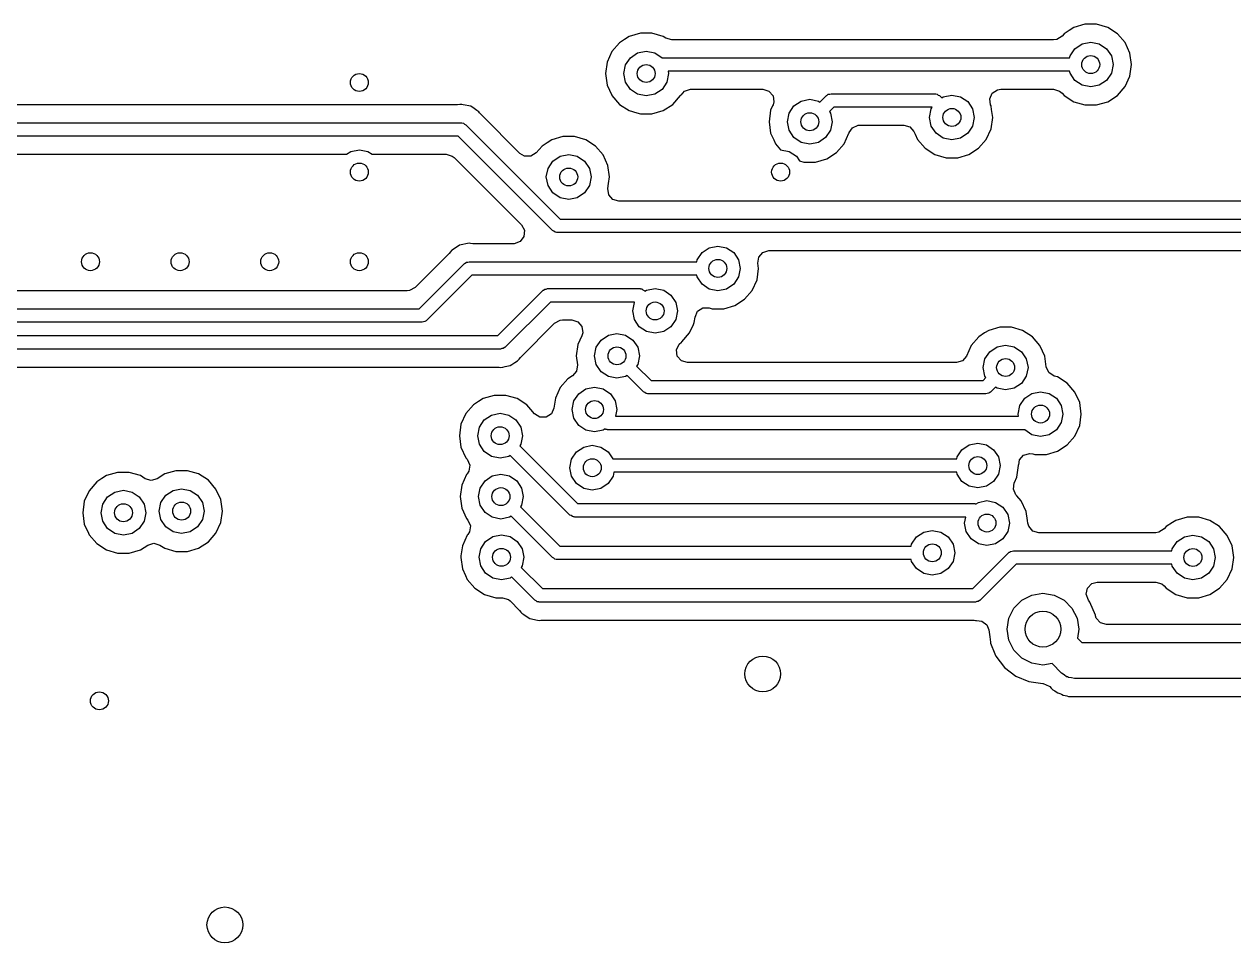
# Model space of a CAD drawing. Extents: x 0.4 to 10.6, y -8.1 to -0.4.
# Drawn here: x 6.349 to 6.88, y -2.583 to -2.179 of the extents above; entities that cross this region are included whole.
import ezdxf

# ---------------------------------------------------------------- set-up
doc = ezdxf.new("R2010")
doc.units = 0
doc.header["$MEASUREMENT"] = 0
doc.layers.add('BLACK', color=7, linetype='CONTINUOUS')

msp = doc.modelspace()

# ---------------------------------------------------------------- linework, layer by layer
at = {"layer": 'BLACK', "linetype": 'CONTINUOUS'}
for p, q in [((6.6195, -2.18305), (6.6146, -2.18449)), ((6.6246, -2.18305), (6.6195, -2.18305)), ((6.6195, -2.18305), (6.6195, -2.18305)), ((6.62949, -2.18449), (6.6246, -2.18305)), ((6.6246, -2.18305), (6.6246, -2.18305)), ((6.80558, -2.18331), (6.80471, -2.18432)), ((6.80785, -2.18185), (6.80558, -2.18331)), ((6.80987, -2.18055), (6.80785, -2.18185)), ((6.81476, -2.17911), (6.80987, -2.18055)), ((6.80987, -2.18055), (6.80987, -2.18055)), ((6.80987, -2.18055), (6.80987, -2.18055)), ((6.81986, -2.17911), (6.81476, -2.17911)), ((6.81476, -2.17911), (6.81476, -2.17911)), ((6.81987, -2.17911), (6.81986, -2.17911)), ((6.82476, -2.18055), (6.81987, -2.17911)), ((6.82905, -2.18331), (6.82476, -2.18055)), ((6.82476, -2.18055), (6.82476, -2.18055)), ((6.82476, -2.18055), (6.82476, -2.18055)), ((6.83239, -2.18716), (6.82905, -2.18331)), ((6.61031, -2.18725), (6.60697, -2.1911)), ((6.61259, -2.18578), (6.61031, -2.18725)), ((6.6146, -2.18449), (6.61259, -2.18578)), ((6.6146, -2.18449), (6.6146, -2.18449)), ((6.6146, -2.18449), (6.6146, -2.18449)), ((6.63064, -2.18523), (6.62949, -2.18449)), ((6.62949, -2.18449), (6.62949, -2.18449)), ((6.63328, -2.186), (6.63064, -2.18523)), ((6.80102, -2.186), (6.63328, -2.186)), ((6.80239, -2.18581), (6.80102, -2.186)), ((6.80471, -2.18432), (6.80239, -2.18581)), ((6.81036, -2.18989), (6.81355, -2.18776)), ((6.81355, -2.18776), (6.81731, -2.18701)), ((6.81731, -2.18701), (6.82108, -2.18776)), ((6.82108, -2.18776), (6.82427, -2.18989)), ((6.83451, -2.1918), (6.83239, -2.18716)), ((6.60697, -2.1911), (6.60485, -2.19574)), ((6.60697, -2.1911), (6.60697, -2.1911)), ((6.61295, -2.19702), (6.61509, -2.19383)), ((6.61509, -2.19383), (6.61828, -2.19169)), ((6.61828, -2.19169), (6.62205, -2.19094)), ((6.62205, -2.19094), (6.62581, -2.19169)), ((6.62581, -2.19169), (6.62901, -2.19383)), ((6.62901, -2.19383), (6.62905, -2.1939)), ((6.62905, -2.1939), (6.80806, -2.1939)), ((6.80806, -2.1939), (6.80822, -2.19308)), ((6.80822, -2.19308), (6.81036, -2.18989)), ((6.82427, -2.18989), (6.82641, -2.19308)), ((6.82641, -2.19308), (6.82716, -2.19685)), ((6.83523, -2.19685), (6.83451, -2.1918)), ((6.60485, -2.19574), (6.60413, -2.20079)), ((6.6122, -2.20079), (6.61295, -2.19702)), ((6.82716, -2.19685), (6.82641, -2.20062)), ((6.83451, -2.2019), (6.83523, -2.19685)), ((6.60413, -2.20079), (6.60485, -2.20584)), ((6.61295, -2.20455), (6.6122, -2.20079)), ((6.61509, -2.20775), (6.61295, -2.20455)), ((6.63114, -2.20455), (6.62901, -2.20775)), ((6.63189, -2.20079), (6.63114, -2.20455)), ((6.80806, -2.1998), (6.63169, -2.1998)), ((6.63169, -2.1998), (6.63189, -2.20079)), ((6.80822, -2.20062), (6.80806, -2.1998)), ((6.81036, -2.20381), (6.80822, -2.20062)), ((6.81355, -2.20594), (6.81036, -2.20381)), ((6.82427, -2.20381), (6.82108, -2.20594)), ((6.82641, -2.20062), (6.82427, -2.20381)), ((6.83239, -2.20654), (6.83451, -2.2019)), ((6.60485, -2.20584), (6.60692, -2.21036)), ((6.61828, -2.20988), (6.61509, -2.20775)), ((6.62205, -2.21063), (6.61828, -2.20988)), ((6.62581, -2.20988), (6.62205, -2.21063)), ((6.62901, -2.20775), (6.62581, -2.20988)), ((6.63712, -2.21047), (6.63731, -2.21018)), ((6.63731, -2.21018), (6.63737, -2.21022)), ((6.63737, -2.21022), (6.63889, -2.20847)), ((6.63889, -2.20847), (6.64153, -2.2077)), ((6.64153, -2.2077), (6.67334, -2.2077)), ((6.67334, -2.2077), (6.67598, -2.20847)), ((6.67598, -2.20847), (6.67778, -2.21055)), ((6.70139, -2.21034), (6.70151, -2.21029)), ((6.70151, -2.21029), (6.70204, -2.20992)), ((6.70204, -2.20992), (6.70268, -2.20987)), ((6.70268, -2.20987), (6.70329, -2.20965)), ((6.70329, -2.20965), (6.74885, -2.20965)), ((6.74885, -2.20965), (6.74903, -2.20968)), ((6.74903, -2.20968), (6.7491, -2.20966)), ((6.7491, -2.20966), (6.74922, -2.20971)), ((6.74922, -2.20971), (6.74986, -2.20982)), ((6.74986, -2.20982), (6.75035, -2.21024)), ((6.75035, -2.21024), (6.75093, -2.21051)), ((6.75256, -2.21099), (6.75633, -2.21024)), ((6.75633, -2.21024), (6.7601, -2.21099)), ((6.77294, -2.21188), (6.77408, -2.20938)), ((6.77408, -2.20938), (6.77639, -2.20789)), ((6.77639, -2.20789), (6.77777, -2.2077)), ((6.77777, -2.2077), (6.80102, -2.2077)), ((6.80102, -2.2077), (6.80365, -2.20847)), ((6.80365, -2.20847), (6.80471, -2.20938)), ((6.80471, -2.20938), (6.80558, -2.21039)), ((6.81731, -2.20669), (6.81355, -2.20594)), ((6.82108, -2.20594), (6.81731, -2.20669)), ((6.82905, -2.21039), (6.83239, -2.20654)), ((6.49596, -2.21455), (6.33868, -2.21455)), ((6.49606, -2.21457), (6.49596, -2.21455)), ((6.49616, -2.21455), (6.49606, -2.21457)), ((6.53919, -2.21455), (6.49616, -2.21455)), ((6.54014, -2.21445), (6.53919, -2.21455)), ((6.54074, -2.21433), (6.54014, -2.21445)), ((6.54108, -2.2144), (6.54074, -2.21433)), ((6.54074, -2.21433), (6.54074, -2.21433)), ((6.54163, -2.21451), (6.54108, -2.2144)), ((6.54164, -2.21451), (6.54163, -2.21451)), ((6.54497, -2.21518), (6.54164, -2.21451)), ((6.54643, -2.21616), (6.54497, -2.21518)), ((6.54497, -2.21518), (6.54497, -2.21518)), ((6.60692, -2.21036), (6.60697, -2.21047)), ((6.60697, -2.21047), (6.61031, -2.21433)), ((6.61031, -2.21433), (6.6146, -2.21709)), ((6.62949, -2.21709), (6.63378, -2.21433)), ((6.63378, -2.21433), (6.63712, -2.21047)), ((6.63712, -2.21047), (6.63712, -2.21047)), ((6.67758, -2.21503), (6.67672, -2.21692)), ((6.67778, -2.21461), (6.67758, -2.21503)), ((6.67778, -2.21055), (6.67817, -2.21327)), ((6.67817, -2.21327), (6.67778, -2.21461)), ((6.68482, -2.2182), (6.68696, -2.21501)), ((6.68696, -2.21501), (6.69015, -2.21287)), ((6.69015, -2.21287), (6.69392, -2.21212)), ((6.69392, -2.21212), (6.69768, -2.21287)), ((6.69768, -2.21287), (6.69837, -2.21333)), ((6.69837, -2.21333), (6.7012, -2.21051)), ((6.7012, -2.21051), (6.70135, -2.21041)), ((6.70135, -2.21041), (6.70139, -2.21034)), ((6.70451, -2.21555), (6.70255, -2.21751)), ((6.74762, -2.21555), (6.70451, -2.21555)), ((6.7477, -2.21563), (6.74762, -2.21555)), ((6.75093, -2.21051), (6.75187, -2.21145)), ((6.75187, -2.21145), (6.75256, -2.21099)), ((6.7601, -2.21099), (6.76329, -2.21312)), ((6.76329, -2.21312), (6.76542, -2.21632)), ((6.77333, -2.21461), (6.77294, -2.21188)), ((6.77352, -2.21503), (6.77333, -2.21461)), ((6.77354, -2.21518), (6.77352, -2.21503)), ((6.77352, -2.21503), (6.77352, -2.21503)), ((6.77374, -2.21654), (6.77354, -2.21518)), ((6.80558, -2.21039), (6.80987, -2.21315)), ((6.80987, -2.21315), (6.81476, -2.21459)), ((6.81476, -2.21459), (6.81476, -2.21459)), ((6.81476, -2.21459), (6.81476, -2.21459)), ((6.81476, -2.21459), (6.81987, -2.21459)), ((6.81987, -2.21459), (6.82476, -2.21315)), ((6.81987, -2.21459), (6.81987, -2.21459)), ((6.82476, -2.21315), (6.82905, -2.21039)), ((6.54765, -2.21697), (6.54643, -2.21616)), ((6.54856, -2.21757), (6.54765, -2.21697)), ((6.54889, -2.21808), (6.54856, -2.21757)), ((6.54856, -2.21757), (6.54856, -2.21757)), ((6.5495, -2.21882), (6.54889, -2.21808)), ((6.56659, -2.23591), (6.5495, -2.21882)), ((6.6146, -2.21709), (6.61798, -2.21808)), ((6.61798, -2.21808), (6.6195, -2.21852)), ((6.6195, -2.21852), (6.6195, -2.21852)), ((6.6195, -2.21852), (6.6195, -2.21852)), ((6.6195, -2.21852), (6.6246, -2.21852)), ((6.6246, -2.21852), (6.62949, -2.21709)), ((6.6246, -2.21852), (6.6246, -2.21852)), ((6.67672, -2.21692), (6.676, -2.22197)), ((6.68407, -2.22197), (6.68482, -2.2182)), ((6.70255, -2.21751), (6.70301, -2.2182)), ((6.70301, -2.2182), (6.70376, -2.22197)), ((6.74649, -2.22008), (6.74724, -2.21632)), ((6.74724, -2.22385), (6.74649, -2.22008)), ((6.74724, -2.21632), (6.7477, -2.21563)), ((6.76542, -2.21632), (6.76617, -2.22008)), ((6.76617, -2.22008), (6.76542, -2.22385)), ((6.77352, -2.22513), (6.77425, -2.22008)), ((6.77425, -2.22008), (6.77374, -2.21654)), ((6.22662, -2.22244), (6.54074, -2.22244)), ((6.54074, -2.22244), (6.54092, -2.22247)), ((6.54092, -2.22247), (6.54099, -2.22245)), ((6.54099, -2.22245), (6.54111, -2.22251)), ((6.54111, -2.22251), (6.54175, -2.22262)), ((6.54175, -2.22262), (6.54224, -2.22303)), ((6.54224, -2.22303), (6.54282, -2.22331)), ((6.54282, -2.22331), (6.58428, -2.26476)), ((6.676, -2.22197), (6.67672, -2.22701)), ((6.68482, -2.22573), (6.68407, -2.22197)), ((6.68696, -2.22893), (6.68482, -2.22573)), ((6.70301, -2.22573), (6.70088, -2.22893)), ((6.70376, -2.22197), (6.70301, -2.22573)), ((6.71128, -2.22671), (6.71262, -2.22464)), ((6.71262, -2.22464), (6.71512, -2.22349)), ((6.71512, -2.22349), (6.71581, -2.22344)), ((6.71581, -2.22344), (6.73523, -2.22344)), ((6.73523, -2.22344), (6.73787, -2.22422)), ((6.73787, -2.22422), (6.73967, -2.2263)), ((6.74937, -2.22704), (6.74724, -2.22385)), ((6.76542, -2.22385), (6.76329, -2.22704)), ((6.7714, -2.22977), (6.77352, -2.22513)), ((6.53951, -2.22835), (6.22539, -2.22835)), ((6.58097, -2.2698), (6.53951, -2.22835)), ((6.57857, -2.23124), (6.5763, -2.2327)), ((6.58059, -2.22994), (6.57857, -2.23124)), ((6.58548, -2.22851), (6.58059, -2.22994)), ((6.58059, -2.22994), (6.58059, -2.22994)), ((6.58059, -2.22994), (6.58059, -2.22994)), ((6.59058, -2.22851), (6.58548, -2.22851)), ((6.58548, -2.22851), (6.58548, -2.22851)), ((6.59548, -2.22994), (6.59058, -2.22851)), ((6.59058, -2.22851), (6.59058, -2.22851)), ((6.59977, -2.2327), (6.59548, -2.22994)), ((6.59548, -2.22994), (6.59548, -2.22994)), ((6.59548, -2.22994), (6.59548, -2.22994)), ((6.67672, -2.22701), (6.67806, -2.22994)), ((6.67806, -2.22994), (6.67884, -2.23165)), ((6.69015, -2.23106), (6.68696, -2.22893)), ((6.69392, -2.23181), (6.69015, -2.23106)), ((6.69768, -2.23106), (6.69392, -2.23181)), ((6.70088, -2.22893), (6.69768, -2.23106)), ((6.70899, -2.23165), (6.71111, -2.22701)), ((6.71111, -2.22701), (6.71113, -2.22695)), ((6.71111, -2.22701), (6.71111, -2.22701)), ((6.71113, -2.22695), (6.71116, -2.2269)), ((6.71116, -2.2269), (6.71126, -2.2267)), ((6.71126, -2.2267), (6.71128, -2.22671)), ((6.73967, -2.2263), (6.74017, -2.22738)), ((6.74017, -2.22738), (6.74126, -2.22977)), ((6.74126, -2.22977), (6.7446, -2.23363)), ((6.75256, -2.22918), (6.74937, -2.22704)), ((6.75633, -2.22993), (6.75256, -2.22918)), ((6.7601, -2.22918), (6.75633, -2.22993)), ((6.76329, -2.22704), (6.7601, -2.22918)), ((6.76806, -2.23363), (6.7714, -2.22977)), ((6.3442, -2.23624), (6.49044, -2.23624)), ((6.49044, -2.23624), (6.4923, -2.235)), ((6.4923, -2.235), (6.49606, -2.23425)), ((6.49606, -2.23425), (6.49983, -2.235)), ((6.49983, -2.235), (6.50168, -2.23624)), ((6.50168, -2.23624), (6.53422, -2.23624)), ((6.53422, -2.23624), (6.53686, -2.23702)), ((6.56867, -2.23715), (6.56659, -2.23591)), ((6.57374, -2.23566), (6.57142, -2.23715)), ((6.5763, -2.2327), (6.57374, -2.23566)), ((6.58427, -2.23715), (6.58803, -2.2364)), ((6.58803, -2.2364), (6.5918, -2.23715)), ((6.60311, -2.23656), (6.59977, -2.2327)), ((6.60523, -2.2412), (6.60311, -2.23656)), ((6.67884, -2.23165), (6.6811, -2.23425)), ((6.6811, -2.23425), (6.6811, -2.23425)), ((6.6811, -2.23425), (6.68487, -2.235)), ((6.68487, -2.235), (6.68806, -2.23713)), ((6.70136, -2.23827), (6.70565, -2.23551)), ((6.70565, -2.23551), (6.70899, -2.23165)), ((6.7446, -2.23363), (6.74889, -2.23638)), ((6.74889, -2.23638), (6.75378, -2.23782)), ((6.75888, -2.23782), (6.76377, -2.23638)), ((6.76377, -2.23638), (6.76806, -2.23363)), ((6.53686, -2.23702), (6.53767, -2.23767)), ((6.53767, -2.23767), (6.56722, -2.26722)), ((6.57142, -2.23715), (6.56867, -2.23715)), ((6.57894, -2.24248), (6.58107, -2.23928)), ((6.58107, -2.23928), (6.58427, -2.23715)), ((6.5918, -2.23715), (6.59499, -2.23928)), ((6.59499, -2.23928), (6.59713, -2.24248)), ((6.60595, -2.24624), (6.60523, -2.2412)), ((6.68806, -2.23713), (6.68939, -2.23912)), ((6.68939, -2.23912), (6.69137, -2.2397)), ((6.69137, -2.2397), (6.69137, -2.2397)), ((6.69137, -2.2397), (6.69137, -2.2397)), ((6.69137, -2.2397), (6.69647, -2.2397)), ((6.69647, -2.2397), (6.70136, -2.23827)), ((6.69647, -2.2397), (6.69647, -2.2397)), ((6.75378, -2.23782), (6.75378, -2.23782)), ((6.75378, -2.23782), (6.75378, -2.23782)), ((6.75378, -2.23782), (6.75888, -2.23782)), ((6.75888, -2.23782), (6.75888, -2.23782)), ((6.57819, -2.24624), (6.57894, -2.24248)), ((6.57894, -2.25001), (6.57819, -2.24624)), ((6.59713, -2.24248), (6.59788, -2.24624)), ((6.59788, -2.24624), (6.59713, -2.25001)), ((6.60553, -2.24914), (6.60595, -2.24624)), ((6.58107, -2.2532), (6.57894, -2.25001)), ((6.59713, -2.25001), (6.59499, -2.2532)), ((6.60523, -2.25129), (6.60553, -2.24914)), ((6.60562, -2.25402), (6.60523, -2.25129)), ((6.58427, -2.25534), (6.58107, -2.2532)), ((6.58803, -2.25609), (6.58427, -2.25534)), ((6.5918, -2.25534), (6.58803, -2.25609)), ((6.59499, -2.2532), (6.5918, -2.25534)), ((6.60742, -2.2561), (6.60562, -2.25402)), ((6.61006, -2.25687), (6.60742, -2.2561)), ((6.96795, -2.25687), (6.61006, -2.25687)), ((6.56722, -2.26722), (6.56854, -2.26963)), ((6.58428, -2.26476), (6.975, -2.26476)), ((6.56834, -2.27238), (6.56669, -2.27458)), ((6.56854, -2.26963), (6.56834, -2.27238)), ((6.58155, -2.27008), (6.58097, -2.2698)), ((6.58205, -2.27049), (6.58155, -2.27008)), ((6.58268, -2.2706), (6.58205, -2.27049)), ((6.5828, -2.27066), (6.58268, -2.2706)), ((6.58288, -2.27064), (6.5828, -2.27066)), ((6.58306, -2.27067), (6.58288, -2.27064)), ((6.975, -2.27067), (6.58306, -2.27067)), ((6.53615, -2.27908), (6.53555, -2.27982)), ((6.53649, -2.27858), (6.53615, -2.27908)), ((6.53683, -2.27835), (6.53649, -2.27858)), ((6.5374, -2.27797), (6.53683, -2.27835)), ((6.53853, -2.27721), (6.5374, -2.27797)), ((6.5374, -2.27797), (6.5374, -2.27797)), ((6.54008, -2.27618), (6.53853, -2.27721)), ((6.54431, -2.27534), (6.54008, -2.27618)), ((6.54008, -2.27618), (6.54008, -2.27618)), ((6.54491, -2.27546), (6.54431, -2.27534)), ((6.54431, -2.27534), (6.54431, -2.27534)), ((6.54431, -2.27534), (6.54431, -2.27534)), ((6.54586, -2.27555), (6.54491, -2.27546)), ((6.56377, -2.27555), (6.54586, -2.27555)), ((6.56412, -2.27554), (6.56377, -2.27555)), ((6.56669, -2.27458), (6.56412, -2.27554)), ((6.64658, -2.27944), (6.64978, -2.2773)), ((6.64978, -2.2773), (6.65354, -2.27656)), ((6.65354, -2.27656), (6.65731, -2.2773)), ((6.65731, -2.2773), (6.6605, -2.27944)), ((6.67153, -2.28142), (6.67333, -2.27934)), ((6.67333, -2.27934), (6.67597, -2.27856)), ((6.67597, -2.27856), (6.96795, -2.27856)), ((6.53555, -2.27982), (6.52056, -2.29481)), ((6.5224, -2.30413), (6.54222, -2.28431)), ((6.54222, -2.28431), (6.54237, -2.2842)), ((6.54237, -2.2842), (6.54241, -2.28414)), ((6.54241, -2.28414), (6.54254, -2.28409)), ((6.54254, -2.28409), (6.54306, -2.28372)), ((6.54306, -2.28372), (6.54371, -2.28367)), ((6.54371, -2.28367), (6.54431, -2.28344)), ((6.54431, -2.28344), (6.64429, -2.28344)), ((6.64429, -2.28344), (6.64445, -2.28263)), ((6.64445, -2.28263), (6.64658, -2.27944)), ((6.6605, -2.27944), (6.66264, -2.28263)), ((6.66264, -2.28263), (6.66339, -2.2864)), ((6.67114, -2.28414), (6.67153, -2.28142)), ((6.67146, -2.2864), (6.67114, -2.28414)), ((6.54553, -2.28935), (6.52571, -2.30917)), ((6.64429, -2.28935), (6.54553, -2.28935)), ((6.64445, -2.29016), (6.64429, -2.28935)), ((6.66339, -2.2864), (6.66264, -2.29016)), ((6.67074, -2.29145), (6.67146, -2.2864)), ((6.52056, -2.29481), (6.51814, -2.29613)), ((6.57813, -2.29548), (6.57874, -2.29526)), ((6.57874, -2.29526), (6.61911, -2.29526)), ((6.61911, -2.29526), (6.61929, -2.29529)), ((6.61929, -2.29529), (6.61937, -2.29527)), ((6.61937, -2.29527), (6.61949, -2.29532)), ((6.62222, -2.29599), (6.62598, -2.29524)), ((6.62598, -2.29524), (6.62975, -2.29599)), ((6.64658, -2.29336), (6.64445, -2.29016)), ((6.64978, -2.29549), (6.64658, -2.29336)), ((6.6605, -2.29336), (6.65731, -2.29549)), ((6.66264, -2.29016), (6.6605, -2.29336)), ((6.66862, -2.29609), (6.67074, -2.29145)), ((6.51711, -2.29624), (6.28715, -2.29624)), ((6.51814, -2.29613), (6.51711, -2.29624)), ((6.55683, -2.31594), (6.57665, -2.29612)), ((6.57665, -2.29612), (6.5768, -2.29602)), ((6.5768, -2.29602), (6.57684, -2.29595)), ((6.57684, -2.29595), (6.57696, -2.2959)), ((6.57696, -2.2959), (6.57749, -2.29553)), ((6.57749, -2.29553), (6.57813, -2.29548)), ((6.61949, -2.29532), (6.62012, -2.29543)), ((6.62012, -2.29543), (6.62062, -2.29585)), ((6.62062, -2.29585), (6.6212, -2.29612)), ((6.6212, -2.29612), (6.62153, -2.29645)), ((6.62153, -2.29645), (6.62222, -2.29599)), ((6.62975, -2.29599), (6.63294, -2.29812)), ((6.63294, -2.29812), (6.63508, -2.30131)), ((6.65354, -2.29624), (6.64978, -2.29549)), ((6.65731, -2.29549), (6.65354, -2.29624)), ((6.66099, -2.3027), (6.66528, -2.29994)), ((6.66528, -2.29994), (6.66862, -2.29609)), ((6.28186, -2.30413), (6.5224, -2.30413)), ((6.57996, -2.30116), (6.56014, -2.32099)), ((6.61699, -2.30116), (6.57996, -2.30116)), ((6.61614, -2.30508), (6.61689, -2.30131)), ((6.61689, -2.30885), (6.61614, -2.30508)), ((6.61689, -2.30131), (6.61699, -2.30116)), ((6.63508, -2.30131), (6.63583, -2.30508)), ((6.63583, -2.30508), (6.63508, -2.30885)), ((6.64352, -2.30775), (6.64466, -2.30525)), ((6.64466, -2.30525), (6.64698, -2.30376)), ((6.64698, -2.30376), (6.64973, -2.30376)), ((6.64973, -2.30376), (6.65099, -2.30413)), ((6.65099, -2.30413), (6.65099, -2.30413)), ((6.65099, -2.30413), (6.65099, -2.30413)), ((6.65099, -2.30413), (6.65609, -2.30413)), ((6.65609, -2.30413), (6.66099, -2.3027)), ((6.65609, -2.30413), (6.65609, -2.30413)), ((6.52362, -2.31004), (6.28064, -2.31004)), ((6.52423, -2.30982), (6.52362, -2.31004)), ((6.52487, -2.30976), (6.52423, -2.30982)), ((6.5254, -2.30939), (6.52487, -2.30976)), ((6.52552, -2.30935), (6.5254, -2.30939)), ((6.52556, -2.30928), (6.52552, -2.30935)), ((6.52571, -2.30917), (6.52556, -2.30928)), ((6.56682, -2.32547), (6.5818, -2.31048)), ((6.5818, -2.31048), (6.58422, -2.30917)), ((6.58422, -2.30917), (6.58526, -2.30906)), ((6.58526, -2.30906), (6.58934, -2.30906)), ((6.58934, -2.30906), (6.59198, -2.30983)), ((6.59198, -2.30983), (6.59378, -2.31191)), ((6.61902, -2.31204), (6.61689, -2.30885)), ((6.63508, -2.30885), (6.63294, -2.31204)), ((6.64106, -2.31477), (6.64277, -2.31102)), ((6.64277, -2.31102), (6.64318, -2.31013)), ((6.64318, -2.31013), (6.64352, -2.30775)), ((6.30709, -2.31594), (6.55683, -2.31594)), ((6.59373, -2.31607), (6.59204, -2.31977)), ((6.59378, -2.31596), (6.59373, -2.31607)), ((6.59378, -2.31191), (6.59417, -2.31463)), ((6.59417, -2.31463), (6.59378, -2.31596)), ((6.60227, -2.31786), (6.60547, -2.31573)), ((6.60547, -2.31573), (6.60923, -2.31498)), ((6.60923, -2.31498), (6.613, -2.31573)), ((6.613, -2.31573), (6.61619, -2.31786)), ((6.62222, -2.31417), (6.61902, -2.31204)), ((6.62598, -2.31492), (6.62222, -2.31417)), ((6.62975, -2.31417), (6.62598, -2.31492)), ((6.63294, -2.31204), (6.62975, -2.31417)), ((6.63772, -2.31862), (6.64106, -2.31477)), ((6.7682, -2.31639), (6.76486, -2.32025)), ((6.77073, -2.31477), (6.7682, -2.31639)), ((6.77249, -2.31364), (6.77073, -2.31477)), ((6.77738, -2.3122), (6.77249, -2.31364)), ((6.77249, -2.31364), (6.77249, -2.31364)), ((6.77249, -2.31364), (6.77249, -2.31364)), ((6.78248, -2.3122), (6.77738, -2.3122)), ((6.77738, -2.3122), (6.77738, -2.3122)), ((6.78738, -2.31364), (6.78248, -2.3122)), ((6.78248, -2.3122), (6.78248, -2.3122)), ((6.79167, -2.31639), (6.78738, -2.31364)), ((6.78738, -2.31364), (6.78738, -2.31364)), ((6.78738, -2.31364), (6.78738, -2.31364)), ((6.79501, -2.32025), (6.79167, -2.31639)), ((6.55805, -2.32185), (6.30709, -2.32185)), ((6.55866, -2.32163), (6.55805, -2.32185)), ((6.5593, -2.32157), (6.55866, -2.32163)), ((6.55983, -2.3212), (6.5593, -2.32157)), ((6.55995, -2.32116), (6.55983, -2.3212)), ((6.55999, -2.32109), (6.55995, -2.32116)), ((6.56014, -2.32099), (6.55999, -2.32109)), ((6.59204, -2.31977), (6.59131, -2.32482)), ((6.59939, -2.32482), (6.60014, -2.32106)), ((6.60014, -2.32106), (6.60227, -2.31786)), ((6.61619, -2.31786), (6.61833, -2.32106)), ((6.61833, -2.32106), (6.61907, -2.32482)), ((6.63533, -2.32216), (6.63647, -2.31966)), ((6.63647, -2.31966), (6.63752, -2.31875)), ((6.63752, -2.31875), (6.63772, -2.31862)), ((6.76486, -2.32025), (6.76274, -2.32488)), ((6.76486, -2.32025), (6.76486, -2.32025)), ((6.77297, -2.32298), (6.77617, -2.32084)), ((6.77617, -2.32084), (6.77993, -2.32009)), ((6.77993, -2.32009), (6.7837, -2.32084)), ((6.7837, -2.32084), (6.78689, -2.32298)), ((6.79618, -2.32281), (6.79501, -2.32025)), ((6.56435, -2.32774), (6.56549, -2.32697)), ((6.56549, -2.32697), (6.56587, -2.32672)), ((6.56549, -2.32697), (6.56549, -2.32697)), ((6.56587, -2.32672), (6.56621, -2.32621)), ((6.56621, -2.32621), (6.56682, -2.32547)), ((6.59131, -2.32482), (6.59188, -2.32874)), ((6.60014, -2.32859), (6.59939, -2.32482)), ((6.61907, -2.32482), (6.61833, -2.32859)), ((6.63572, -2.32488), (6.63533, -2.32216)), ((6.63752, -2.32696), (6.63572, -2.32488)), ((6.64016, -2.32774), (6.63752, -2.32696)), ((6.76094, -2.32696), (6.7583, -2.32774)), ((6.76274, -2.32488), (6.76094, -2.32696)), ((6.77009, -2.32994), (6.77084, -2.32617)), ((6.77084, -2.32617), (6.77297, -2.32298)), ((6.78689, -2.32298), (6.78903, -2.32617)), ((6.78903, -2.32617), (6.78978, -2.32994)), ((6.79713, -2.32489), (6.79618, -2.32281)), ((6.79781, -2.32968), (6.79713, -2.32489)), ((6.30602, -2.32974), (6.5565, -2.32974)), ((6.5565, -2.32974), (6.55745, -2.32984)), ((6.55745, -2.32984), (6.55805, -2.32996)), ((6.55805, -2.32996), (6.55912, -2.32974)), ((6.55912, -2.32974), (6.56005, -2.32956)), ((6.55912, -2.32974), (6.55912, -2.32974)), ((6.56005, -2.32956), (6.56228, -2.32911)), ((6.56228, -2.32911), (6.56311, -2.32856)), ((6.56228, -2.32911), (6.56228, -2.32911)), ((6.56228, -2.32911), (6.56228, -2.32911)), ((6.56311, -2.32856), (6.56435, -2.32774)), ((6.59149, -2.33147), (6.58968, -2.33354)), ((6.59188, -2.32874), (6.59149, -2.33147)), ((6.60227, -2.33178), (6.60014, -2.32859)), ((6.60547, -2.33392), (6.60227, -2.33178)), ((6.61833, -2.32859), (6.61786, -2.32928)), ((6.61786, -2.32928), (6.62422, -2.33563)), ((6.7583, -2.32774), (6.64016, -2.32774)), ((6.77084, -2.3337), (6.77009, -2.32994)), ((6.78978, -2.32994), (6.78903, -2.3337)), ((6.79896, -2.33218), (6.79781, -2.32968)), ((6.79781, -2.32968), (6.79781, -2.32968)), ((6.80127, -2.33367), (6.79896, -2.33218)), ((6.58762, -2.33487), (6.58428, -2.33872)), ((6.58968, -2.33354), (6.58762, -2.33487)), ((6.60923, -2.33467), (6.60547, -2.33392)), ((6.613, -2.33392), (6.60923, -2.33467)), ((6.61369, -2.33345), (6.613, -2.33392)), ((6.6209, -2.34067), (6.61369, -2.33345)), ((6.62422, -2.33563), (6.77006, -2.33563)), ((6.77006, -2.33563), (6.7713, -2.33439)), ((6.7713, -2.33439), (6.77084, -2.3337)), ((6.78689, -2.3369), (6.7837, -2.33903)), ((6.78903, -2.3337), (6.78689, -2.3369)), ((6.80272, -2.33409), (6.80127, -2.33367)), ((6.80701, -2.33685), (6.80272, -2.33409)), ((6.80272, -2.33409), (6.80272, -2.33409)), ((6.80272, -2.33409), (6.80272, -2.33409)), ((6.81035, -2.34071), (6.80701, -2.33685)), ((6.55535, -2.34216), (6.55046, -2.34359)), ((6.56045, -2.34216), (6.55535, -2.34216)), ((6.55535, -2.34216), (6.55535, -2.34216)), ((6.56534, -2.34359), (6.56045, -2.34216)), ((6.56045, -2.34216), (6.56045, -2.34216)), ((6.58428, -2.33872), (6.58217, -2.34336)), ((6.58428, -2.33872), (6.58428, -2.33872)), ((6.59026, -2.34464), (6.5924, -2.34145)), ((6.5924, -2.34145), (6.59559, -2.33932)), ((6.59559, -2.33932), (6.59936, -2.33857)), ((6.59936, -2.33857), (6.60312, -2.33932)), ((6.60312, -2.33932), (6.60632, -2.34145)), ((6.60632, -2.34145), (6.60845, -2.34464)), ((6.62149, -2.34094), (6.6209, -2.34067)), ((6.62198, -2.34136), (6.62149, -2.34094)), ((6.62262, -2.34147), (6.62198, -2.34136)), ((6.62273, -2.34152), (6.62262, -2.34147)), ((6.62281, -2.3415), (6.62273, -2.34152)), ((6.62299, -2.34154), (6.62281, -2.3415)), ((6.77129, -2.34154), (6.62299, -2.34154)), ((6.77189, -2.34131), (6.77129, -2.34154)), ((6.77254, -2.34126), (6.77189, -2.34131)), ((6.77306, -2.34089), (6.77254, -2.34126)), ((6.77319, -2.34084), (6.77306, -2.34089)), ((6.77323, -2.34078), (6.77319, -2.34084)), ((6.77338, -2.34067), (6.77323, -2.34078)), ((6.77548, -2.33857), (6.77338, -2.34067)), ((6.77617, -2.33903), (6.77548, -2.33857)), ((6.77993, -2.33978), (6.77617, -2.33903)), ((6.7837, -2.33903), (6.77993, -2.33978)), ((6.78832, -2.34343), (6.79151, -2.3413)), ((6.79151, -2.3413), (6.79528, -2.34055)), ((6.79528, -2.34055), (6.79904, -2.3413)), ((6.79904, -2.3413), (6.80224, -2.34343)), ((6.81247, -2.34535), (6.81035, -2.34071)), ((6.54617, -2.34635), (6.54283, -2.35021)), ((6.54844, -2.34489), (6.54617, -2.34635)), ((6.55046, -2.34359), (6.54844, -2.34489)), ((6.55046, -2.34359), (6.55046, -2.34359)), ((6.55046, -2.34359), (6.55046, -2.34359)), ((6.56964, -2.34635), (6.56534, -2.34359)), ((6.56534, -2.34359), (6.56534, -2.34359)), ((6.56534, -2.34359), (6.56534, -2.34359)), ((6.57142, -2.34841), (6.56964, -2.34635)), ((6.57301, -2.35025), (6.57142, -2.34841)), ((6.58153, -2.34775), (6.58039, -2.35025)), ((6.58217, -2.34336), (6.58153, -2.34775)), ((6.58952, -2.34841), (6.59026, -2.34464)), ((6.59026, -2.35218), (6.58952, -2.34841)), ((6.60845, -2.34464), (6.6092, -2.34841)), ((6.6092, -2.34841), (6.60861, -2.35138)), ((6.78543, -2.35039), (6.78618, -2.34663)), ((6.78618, -2.34663), (6.78832, -2.34343)), ((6.80224, -2.34343), (6.80437, -2.34663)), ((6.80437, -2.34663), (6.80512, -2.35039)), ((6.81319, -2.35039), (6.81247, -2.34535)), ((6.54283, -2.35021), (6.54071, -2.35485)), ((6.54283, -2.35021), (6.54283, -2.35021)), ((6.54881, -2.35613), (6.55094, -2.35293)), ((6.55094, -2.35293), (6.55413, -2.3508)), ((6.55413, -2.3508), (6.5579, -2.35005)), ((6.5579, -2.35005), (6.56167, -2.3508)), ((6.56167, -2.3508), (6.56486, -2.35293)), ((6.56486, -2.35293), (6.56699, -2.35613)), ((6.57533, -2.35174), (6.57301, -2.35025)), ((6.57301, -2.35025), (6.57301, -2.35025)), ((6.57808, -2.35174), (6.57533, -2.35174)), ((6.58039, -2.35025), (6.57808, -2.35174)), ((6.5924, -2.35537), (6.59026, -2.35218)), ((6.60861, -2.35138), (6.78563, -2.35138)), ((6.78563, -2.35138), (6.78543, -2.35039)), ((6.80512, -2.35039), (6.80437, -2.35416)), ((6.81247, -2.35544), (6.81319, -2.35039)), ((6.54071, -2.35485), (6.53998, -2.35989)), ((6.54806, -2.35989), (6.54881, -2.35613)), ((6.56699, -2.35613), (6.56774, -2.35989)), ((6.59559, -2.3575), (6.5924, -2.35537)), ((6.59936, -2.35825), (6.59559, -2.3575)), ((6.60312, -2.3575), (6.59936, -2.35825)), ((6.60403, -2.3569), (6.60312, -2.3575)), ((6.60427, -2.35711), (6.60403, -2.3569)), ((6.6049, -2.35722), (6.60427, -2.35711)), ((6.60502, -2.35727), (6.6049, -2.35722)), ((6.6051, -2.35725), (6.60502, -2.35727)), ((6.60528, -2.35728), (6.6051, -2.35725)), ((6.78827, -2.35728), (6.60528, -2.35728)), ((6.78832, -2.35735), (6.78827, -2.35728)), ((6.79151, -2.35949), (6.78832, -2.35735)), ((6.80224, -2.35735), (6.79904, -2.35949)), ((6.80437, -2.35416), (6.80224, -2.35735)), ((6.81035, -2.36008), (6.81247, -2.35544)), ((6.53998, -2.35989), (6.54071, -2.36494)), ((6.54881, -2.36366), (6.54806, -2.35989)), ((6.55094, -2.36685), (6.54881, -2.36366)), ((6.56699, -2.36366), (6.56653, -2.36435)), ((6.56653, -2.36435), (6.59189, -2.38971)), ((6.56774, -2.35989), (6.56699, -2.36366)), ((6.59462, -2.36487), (6.59839, -2.36412)), ((6.59839, -2.36412), (6.60216, -2.36487)), ((6.76076, -2.36605), (6.76395, -2.36392)), ((6.76395, -2.36392), (6.76772, -2.36317)), ((6.76772, -2.36317), (6.77148, -2.36392)), ((6.77148, -2.36392), (6.77468, -2.36605)), ((6.79528, -2.36024), (6.79151, -2.35949)), ((6.79904, -2.35949), (6.79528, -2.36024)), ((6.80272, -2.36669), (6.80701, -2.36394)), ((6.80701, -2.36394), (6.81035, -2.36008)), ((6.54071, -2.36494), (6.54283, -2.36958)), ((6.54283, -2.36958), (6.54283, -2.36958)), ((6.54283, -2.36958), (6.54342, -2.37027)), ((6.55413, -2.36899), (6.55094, -2.36685)), ((6.5579, -2.36974), (6.55413, -2.36899)), ((6.56167, -2.36899), (6.5579, -2.36974)), ((6.56236, -2.36853), (6.56167, -2.36899)), ((6.58858, -2.39475), (6.56236, -2.36853)), ((6.5893, -2.3702), (6.59143, -2.367)), ((6.59143, -2.367), (6.59462, -2.36487)), ((6.60216, -2.36487), (6.60535, -2.367)), ((6.60535, -2.367), (6.60739, -2.37006)), ((6.75846, -2.37006), (6.75862, -2.36925)), ((6.75862, -2.36925), (6.76076, -2.36605)), ((6.77468, -2.36605), (6.77681, -2.36925)), ((6.77681, -2.36925), (6.77756, -2.37301)), ((6.78606, -2.37054), (6.78786, -2.36846)), ((6.78786, -2.36846), (6.7905, -2.36768)), ((6.7905, -2.36768), (6.79188, -2.36788)), ((6.79188, -2.36788), (6.79273, -2.36813)), ((6.79273, -2.36813), (6.79783, -2.36813)), ((6.79783, -2.36813), (6.80272, -2.36669)), ((6.79783, -2.36813), (6.79783, -2.36813)), ((6.54342, -2.37027), (6.54456, -2.37277)), ((6.54456, -2.37277), (6.54417, -2.37549)), ((6.58855, -2.37396), (6.5893, -2.3702)), ((6.5893, -2.37773), (6.58855, -2.37396)), ((6.60739, -2.37006), (6.75846, -2.37006)), ((6.77756, -2.37301), (6.77681, -2.37678)), ((6.78491, -2.37806), (6.78564, -2.37301)), ((6.78564, -2.37301), (6.78564, -2.37266)), ((6.78564, -2.37266), (6.78576, -2.37266)), ((6.78564, -2.37301), (6.78564, -2.37301)), ((6.78576, -2.37266), (6.78606, -2.37054)), ((6.38072, -2.38019), (6.37738, -2.38405)), ((6.38299, -2.37873), (6.38072, -2.38019)), ((6.38501, -2.37744), (6.38299, -2.37873)), ((6.3899, -2.376), (6.38501, -2.37744)), ((6.38501, -2.37744), (6.38501, -2.37744)), ((6.38501, -2.37744), (6.38501, -2.37744)), ((6.395, -2.376), (6.3899, -2.376)), ((6.3899, -2.376), (6.3899, -2.376)), ((6.3999, -2.37744), (6.395, -2.376)), ((6.395, -2.376), (6.395, -2.376)), ((6.40203, -2.37881), (6.3999, -2.37744)), ((6.3999, -2.37744), (6.3999, -2.37744)), ((6.3999, -2.37744), (6.3999, -2.37744)), ((6.40467, -2.37958), (6.40203, -2.37881)), ((6.40731, -2.37881), (6.40467, -2.37958)), ((6.41057, -2.37671), (6.40731, -2.37881)), ((6.41546, -2.37527), (6.41057, -2.37671)), ((6.41057, -2.37671), (6.41057, -2.37671)), ((6.42056, -2.37527), (6.41546, -2.37527)), ((6.41546, -2.37527), (6.41546, -2.37527)), ((6.42546, -2.37671), (6.42056, -2.37527)), ((6.42056, -2.37527), (6.42056, -2.37527)), ((6.42975, -2.37947), (6.42546, -2.37671)), ((6.42546, -2.37671), (6.42546, -2.37671)), ((6.42546, -2.37671), (6.42546, -2.37671)), ((6.43309, -2.38332), (6.42975, -2.37947)), ((6.54316, -2.37696), (6.54104, -2.3816)), ((6.54342, -2.37666), (6.54316, -2.37696)), ((6.54316, -2.37696), (6.54316, -2.37696)), ((6.54417, -2.37549), (6.54342, -2.37666)), ((6.54914, -2.38288), (6.55128, -2.37969)), ((6.55128, -2.37969), (6.55447, -2.37755)), ((6.55447, -2.37755), (6.55823, -2.3768)), ((6.55823, -2.3768), (6.562, -2.37755)), ((6.562, -2.37755), (6.56519, -2.37969)), ((6.56519, -2.37969), (6.56733, -2.38288)), ((6.59143, -2.38092), (6.5893, -2.37773)), ((6.60748, -2.37773), (6.60535, -2.38092)), ((6.60783, -2.37596), (6.60748, -2.37773)), ((6.75846, -2.37596), (6.60783, -2.37596)), ((6.75862, -2.37678), (6.75846, -2.37596)), ((6.76076, -2.37997), (6.75862, -2.37678)), ((6.76395, -2.38211), (6.76076, -2.37997)), ((6.77468, -2.37997), (6.77148, -2.38211)), ((6.77681, -2.37678), (6.77468, -2.37997)), ((6.78379, -2.38051), (6.78491, -2.37806)), ((6.37738, -2.38405), (6.37526, -2.38869)), ((6.37738, -2.38405), (6.37738, -2.38405)), ((6.38549, -2.38678), (6.38869, -2.38464)), ((6.38869, -2.38464), (6.39245, -2.38389)), ((6.39245, -2.38389), (6.39622, -2.38464)), ((6.39622, -2.38464), (6.39941, -2.38678)), ((6.41105, -2.38605), (6.41425, -2.38392)), ((6.41425, -2.38392), (6.41801, -2.38317)), ((6.41801, -2.38317), (6.42178, -2.38392)), ((6.42178, -2.38392), (6.42497, -2.38605)), ((6.43521, -2.38796), (6.43309, -2.38332)), ((6.54104, -2.3816), (6.54032, -2.38665)), ((6.54839, -2.38665), (6.54914, -2.38288)), ((6.56733, -2.38288), (6.56808, -2.38665)), ((6.59462, -2.38306), (6.59143, -2.38092)), ((6.59839, -2.38381), (6.59462, -2.38306)), ((6.60216, -2.38306), (6.59839, -2.38381)), ((6.60535, -2.38092), (6.60216, -2.38306)), ((6.76772, -2.38285), (6.76395, -2.38211)), ((6.77148, -2.38211), (6.76772, -2.38285)), ((6.78334, -2.38336), (6.78373, -2.38064)), ((6.78448, -2.38587), (6.78334, -2.38336)), ((6.78373, -2.38064), (6.78379, -2.38051)), ((6.37526, -2.38869), (6.37454, -2.39374)), ((6.38261, -2.39374), (6.38336, -2.38997)), ((6.38336, -2.38997), (6.38549, -2.38678)), ((6.39941, -2.38678), (6.40155, -2.38997)), ((6.40155, -2.38997), (6.4023, -2.39374)), ((6.40817, -2.39301), (6.40892, -2.38924)), ((6.40892, -2.38924), (6.41105, -2.38605)), ((6.42497, -2.38605), (6.42711, -2.38924)), ((6.42711, -2.38924), (6.42786, -2.39301)), ((6.43593, -2.39301), (6.43521, -2.38796)), ((6.54032, -2.38665), (6.54104, -2.3917)), ((6.54914, -2.39041), (6.54839, -2.38665)), ((6.55128, -2.39361), (6.54914, -2.39041)), ((6.56733, -2.39041), (6.56687, -2.3911)), ((6.56808, -2.38665), (6.56733, -2.39041)), ((6.59189, -2.38971), (6.76615, -2.38971)), ((6.76615, -2.38971), (6.76634, -2.38974)), ((6.76634, -2.38974), (6.76641, -2.38972)), ((6.76641, -2.38972), (6.76653, -2.38978)), ((6.76653, -2.38978), (6.76696, -2.38985)), ((6.76696, -2.38985), (6.76799, -2.38917)), ((6.76799, -2.38917), (6.77175, -2.38842)), ((6.77175, -2.38842), (6.77552, -2.38917)), ((6.77552, -2.38917), (6.77871, -2.3913)), ((6.78492, -2.38638), (6.78448, -2.38587)), ((6.78683, -2.38857), (6.78492, -2.38638)), ((6.78895, -2.39321), (6.78683, -2.38857)), ((6.37454, -2.39374), (6.37526, -2.39878)), ((6.38336, -2.3975), (6.38261, -2.39374)), ((6.4023, -2.39374), (6.40155, -2.3975)), ((6.40892, -2.39678), (6.40817, -2.39301)), ((6.42786, -2.39301), (6.42711, -2.39678)), ((6.43521, -2.39806), (6.43593, -2.39301)), ((6.54104, -2.3917), (6.54316, -2.39633)), ((6.55447, -2.39574), (6.55128, -2.39361)), ((6.55823, -2.39649), (6.55447, -2.39574)), ((6.562, -2.39574), (6.55823, -2.39649)), ((6.56269, -2.39528), (6.562, -2.39574)), ((6.58084, -2.41343), (6.56269, -2.39528)), ((6.56687, -2.3911), (6.58416, -2.40839)), ((6.58917, -2.39502), (6.58858, -2.39475)), ((6.58966, -2.39544), (6.58917, -2.39502)), ((6.5903, -2.39555), (6.58966, -2.39544)), ((6.59041, -2.39561), (6.5903, -2.39555)), ((6.59049, -2.39558), (6.59041, -2.39561)), ((6.59067, -2.39562), (6.59049, -2.39558)), ((6.76244, -2.39562), (6.59067, -2.39562)), ((6.76191, -2.39826), (6.76244, -2.39562)), ((6.77871, -2.3913), (6.78085, -2.3945)), ((6.78085, -2.3945), (6.7816, -2.39826)), ((6.7895, -2.39709), (6.78895, -2.39321)), ((6.85965, -2.39565), (6.85476, -2.39709)), ((6.86475, -2.39565), (6.85965, -2.39565)), ((6.85965, -2.39565), (6.85965, -2.39565)), ((6.86965, -2.39709), (6.86475, -2.39565)), ((6.86475, -2.39565), (6.86475, -2.39565)), ((6.37526, -2.39878), (6.37705, -2.4027)), ((6.38549, -2.4007), (6.38336, -2.3975)), ((6.38869, -2.40283), (6.38549, -2.4007)), ((6.39941, -2.4007), (6.39622, -2.40283)), ((6.40155, -2.3975), (6.39941, -2.4007)), ((6.41105, -2.39997), (6.40892, -2.39678)), ((6.41425, -2.4021), (6.41105, -2.39997)), ((6.42497, -2.39997), (6.42178, -2.4021)), ((6.42711, -2.39678), (6.42497, -2.39997)), ((6.43309, -2.4027), (6.43521, -2.39806)), ((6.54316, -2.39633), (6.54316, -2.39633)), ((6.54316, -2.39633), (6.54368, -2.39694)), ((6.54368, -2.39694), (6.54483, -2.39944)), ((6.54483, -2.39944), (6.54443, -2.40216)), ((6.74398, -2.40225), (6.74774, -2.4015)), ((6.74774, -2.4015), (6.75151, -2.40225)), ((6.76266, -2.40203), (6.76191, -2.39826)), ((6.7816, -2.39826), (6.78085, -2.40203)), ((6.78968, -2.39835), (6.7895, -2.39709)), ((6.79008, -2.39969), (6.78968, -2.39835)), ((6.79188, -2.40176), (6.79008, -2.39969)), ((6.84959, -2.40085), (6.84728, -2.40234)), ((6.85047, -2.39984), (6.84959, -2.40085)), ((6.85325, -2.39806), (6.85047, -2.39984)), ((6.85476, -2.39709), (6.85325, -2.39806)), ((6.85476, -2.39709), (6.85476, -2.39709)), ((6.85476, -2.39709), (6.85476, -2.39709)), ((6.87394, -2.39984), (6.86965, -2.39709)), ((6.86965, -2.39709), (6.86965, -2.39709)), ((6.86965, -2.39709), (6.86965, -2.39709)), ((6.87728, -2.4037), (6.87394, -2.39984)), ((6.37705, -2.4027), (6.37738, -2.40342)), ((6.37738, -2.40342), (6.38072, -2.40728)), ((6.39245, -2.40358), (6.38869, -2.40283)), ((6.39622, -2.40283), (6.39245, -2.40358)), ((6.41801, -2.40285), (6.41425, -2.4021)), ((6.42178, -2.4021), (6.41801, -2.40285)), ((6.42546, -2.40931), (6.42975, -2.40655)), ((6.42975, -2.40655), (6.43309, -2.4027)), ((6.54342, -2.40364), (6.5413, -2.40828)), ((6.54368, -2.40333), (6.54342, -2.40364)), ((6.54342, -2.40364), (6.54342, -2.40364)), ((6.54443, -2.40216), (6.54368, -2.40333)), ((6.5494, -2.40956), (6.55153, -2.40636)), ((6.55153, -2.40636), (6.55473, -2.40423)), ((6.55473, -2.40423), (6.55849, -2.40348)), ((6.55849, -2.40348), (6.56226, -2.40423)), ((6.56226, -2.40423), (6.56545, -2.40636)), ((6.56545, -2.40636), (6.56759, -2.40956)), ((6.73865, -2.40758), (6.74078, -2.40438)), ((6.74078, -2.40438), (6.74398, -2.40225)), ((6.75151, -2.40225), (6.7547, -2.40438)), ((6.7547, -2.40438), (6.75684, -2.40758)), ((6.76479, -2.40522), (6.76266, -2.40203)), ((6.76799, -2.40736), (6.76479, -2.40522)), ((6.77871, -2.40522), (6.77552, -2.40736)), ((6.78085, -2.40203), (6.77871, -2.40522)), ((6.79452, -2.40254), (6.79188, -2.40176)), ((6.84591, -2.40254), (6.79452, -2.40254)), ((6.84728, -2.40234), (6.84591, -2.40254)), ((6.85311, -2.40962), (6.85525, -2.40643)), ((6.85525, -2.40643), (6.85844, -2.40429)), ((6.85844, -2.40429), (6.8622, -2.40354)), ((6.8622, -2.40354), (6.86597, -2.40429)), ((6.86597, -2.40429), (6.86916, -2.40643)), ((6.86916, -2.40643), (6.8713, -2.40962)), ((6.8794, -2.40834), (6.87728, -2.4037)), ((6.38072, -2.40728), (6.38501, -2.41004)), ((6.38501, -2.41004), (6.38987, -2.41146)), ((6.38987, -2.41146), (6.3899, -2.41147)), ((6.3899, -2.41147), (6.3899, -2.41147)), ((6.3899, -2.41147), (6.3899, -2.41147)), ((6.3899, -2.41147), (6.395, -2.41147)), ((6.395, -2.41147), (6.3999, -2.41004)), ((6.395, -2.41147), (6.395, -2.41147)), ((6.3999, -2.41004), (6.40316, -2.40794)), ((6.40316, -2.40794), (6.4058, -2.40716)), ((6.4058, -2.40716), (6.40844, -2.40794)), ((6.40844, -2.40794), (6.41057, -2.40931)), ((6.41057, -2.40931), (6.41057, -2.40931)), ((6.41057, -2.40931), (6.41057, -2.40931)), ((6.41057, -2.40931), (6.41546, -2.41075)), ((6.41546, -2.41075), (6.41546, -2.41075)), ((6.41546, -2.41075), (6.41546, -2.41075)), ((6.41546, -2.41075), (6.42056, -2.41075)), ((6.42056, -2.41075), (6.42546, -2.40931)), ((6.42056, -2.41075), (6.42056, -2.41075)), ((6.5413, -2.40828), (6.54068, -2.41261)), ((6.54865, -2.41332), (6.5494, -2.40956)), ((6.56759, -2.40956), (6.56834, -2.41332)), ((6.58416, -2.40839), (6.73849, -2.40839)), ((6.73849, -2.40839), (6.73865, -2.40758)), ((6.75684, -2.40758), (6.75759, -2.41134)), ((6.75759, -2.41134), (6.75684, -2.41511)), ((6.76546, -2.42709), (6.78125, -2.4113)), ((6.77175, -2.4081), (6.76799, -2.40736)), ((6.77552, -2.40736), (6.77175, -2.4081)), ((6.78125, -2.4113), (6.7814, -2.41119)), ((6.7814, -2.41119), (6.78144, -2.41112)), ((6.78144, -2.41112), (6.78157, -2.41108)), ((6.78157, -2.41108), (6.78209, -2.41071)), ((6.78209, -2.41071), (6.78274, -2.41065)), ((6.78274, -2.41065), (6.78334, -2.41043)), ((6.78334, -2.41043), (6.85295, -2.41043)), ((6.85295, -2.41043), (6.85311, -2.40962)), ((6.8713, -2.40962), (6.87205, -2.41339)), ((6.88012, -2.41339), (6.8794, -2.40834)), ((6.54068, -2.41261), (6.54057, -2.41332)), ((6.54057, -2.41332), (6.54058, -2.41339)), ((6.54058, -2.41339), (6.5413, -2.41837)), ((6.5494, -2.41709), (6.54865, -2.41332)), ((6.55153, -2.42028), (6.5494, -2.41709)), ((6.56759, -2.41709), (6.56713, -2.41778)), ((6.56834, -2.41332), (6.56759, -2.41709)), ((6.58143, -2.4137), (6.58084, -2.41343)), ((6.58192, -2.41412), (6.58143, -2.4137)), ((6.58256, -2.41423), (6.58192, -2.41412)), ((6.58268, -2.41429), (6.58256, -2.41423)), ((6.58275, -2.41427), (6.58268, -2.41429)), ((6.58293, -2.4143), (6.58275, -2.41427)), ((6.73849, -2.4143), (6.58293, -2.4143)), ((6.73865, -2.41511), (6.73849, -2.4143)), ((6.74078, -2.4183), (6.73865, -2.41511)), ((6.75684, -2.41511), (6.7547, -2.4183)), ((6.78456, -2.41634), (6.76877, -2.43213)), ((6.85295, -2.41634), (6.78456, -2.41634)), ((6.85311, -2.41715), (6.85295, -2.41634)), ((6.85525, -2.42035), (6.85311, -2.41715)), ((6.8713, -2.41715), (6.86916, -2.42035)), ((6.87205, -2.41339), (6.8713, -2.41715)), ((6.8794, -2.41843), (6.88012, -2.41339)), ((6.5413, -2.41837), (6.54266, -2.42135)), ((6.54266, -2.42135), (6.54342, -2.42301)), ((6.55473, -2.42242), (6.55153, -2.42028)), ((6.55849, -2.42317), (6.55473, -2.42242)), ((6.56226, -2.42242), (6.55849, -2.42317)), ((6.56295, -2.42196), (6.56226, -2.42242)), ((6.57313, -2.43213), (6.56295, -2.42196)), ((6.56713, -2.41778), (6.57644, -2.42709)), ((6.74398, -2.42044), (6.74078, -2.4183)), ((6.74774, -2.42119), (6.74398, -2.42044)), ((6.75151, -2.42044), (6.74774, -2.42119)), ((6.7547, -2.4183), (6.75151, -2.42044)), ((6.85844, -2.42248), (6.85525, -2.42035)), ((6.8622, -2.42323), (6.85844, -2.42248)), ((6.86597, -2.42248), (6.8622, -2.42323)), ((6.86916, -2.42035), (6.86597, -2.42248)), ((6.87728, -2.42307), (6.8794, -2.41843)), ((6.54342, -2.42301), (6.54676, -2.42687)), ((6.54676, -2.42687), (6.55105, -2.42962)), ((6.57644, -2.42709), (6.76546, -2.42709)), ((6.81533, -2.42952), (6.81588, -2.42683)), ((6.81588, -2.42683), (6.8178, -2.42486)), ((6.8178, -2.42486), (6.82019, -2.42423)), ((6.82019, -2.42423), (6.84591, -2.42423)), ((6.84591, -2.42423), (6.84854, -2.42501)), ((6.84854, -2.42501), (6.84959, -2.42592)), ((6.84959, -2.42592), (6.85047, -2.42693)), ((6.85047, -2.42693), (6.85476, -2.42969)), ((6.86965, -2.42969), (6.87394, -2.42693)), ((6.87394, -2.42693), (6.87728, -2.42307)), ((6.55105, -2.42962), (6.55594, -2.43106)), ((6.55594, -2.43106), (6.55594, -2.43106)), ((6.55594, -2.43106), (6.55594, -2.43106)), ((6.55594, -2.43106), (6.55887, -2.43106)), ((6.55887, -2.43106), (6.56151, -2.43184)), ((6.56151, -2.43184), (6.56232, -2.43249)), ((6.56232, -2.43249), (6.56645, -2.43662)), ((6.57371, -2.43241), (6.57313, -2.43213)), ((6.5742, -2.43282), (6.57371, -2.43241)), ((6.57484, -2.43293), (6.5742, -2.43282)), ((6.57496, -2.43299), (6.57484, -2.43293)), ((6.57503, -2.43297), (6.57496, -2.43299)), ((6.57521, -2.433), (6.57503, -2.43297)), ((6.76668, -2.433), (6.57521, -2.433)), ((6.76729, -2.43278), (6.76668, -2.433)), ((6.76793, -2.43272), (6.76729, -2.43278)), ((6.76846, -2.43235), (6.76793, -2.43272)), ((6.76858, -2.43231), (6.76846, -2.43235)), ((6.76862, -2.43224), (6.76858, -2.43231)), ((6.76877, -2.43213), (6.76862, -2.43224)), ((6.7836, -2.43563), (6.78708, -2.43214)), ((6.78708, -2.43214), (6.79147, -2.4299)), ((6.79147, -2.4299), (6.79634, -2.42913)), ((6.79634, -2.42913), (6.80121, -2.4299)), ((6.80121, -2.4299), (6.8056, -2.43214)), ((6.8056, -2.43214), (6.80908, -2.43563)), ((6.81632, -2.43209), (6.81533, -2.42952)), ((6.81699, -2.43296), (6.81632, -2.43209)), ((6.81937, -2.43871), (6.81699, -2.43296)), ((6.81699, -2.43296), (6.81699, -2.43296)), ((6.81699, -2.43296), (6.81699, -2.43296)), ((6.85476, -2.42969), (6.85965, -2.43112)), ((6.85965, -2.43112), (6.85965, -2.43112)), ((6.85965, -2.43112), (6.85965, -2.43112)), ((6.85965, -2.43112), (6.86475, -2.43112)), ((6.86475, -2.43112), (6.86965, -2.42969)), ((6.86475, -2.43112), (6.86475, -2.43112)), ((6.56645, -2.43662), (6.56706, -2.43736)), ((6.56706, -2.43736), (6.56739, -2.43787)), ((6.56739, -2.43787), (6.56739, -2.43787)), ((6.56739, -2.43787), (6.56739, -2.43787)), ((6.56739, -2.43787), (6.5683, -2.43847)), ((6.5683, -2.43847), (6.5683, -2.43847)), ((6.5683, -2.43847), (6.56933, -2.43916)), ((6.78136, -2.44002), (6.7836, -2.43563)), ((6.80908, -2.43563), (6.81132, -2.44002)), ((6.81946, -2.43902), (6.81937, -2.43871)), ((6.81937, -2.43871), (6.81937, -2.43871)), ((6.56933, -2.43916), (6.57098, -2.44026)), ((6.57098, -2.44026), (6.57098, -2.44026)), ((6.57098, -2.44026), (6.57098, -2.44026)), ((6.57098, -2.44026), (6.57438, -2.44094)), ((6.57438, -2.44094), (6.57438, -2.44094)), ((6.57438, -2.44094), (6.57521, -2.4411)), ((6.57521, -2.4411), (6.57581, -2.44099)), ((6.57581, -2.44099), (6.57676, -2.44089)), ((6.57676, -2.44089), (6.76513, -2.44089)), ((6.76513, -2.44089), (6.76608, -2.44099)), ((6.76608, -2.44099), (6.76668, -2.4411)), ((6.76668, -2.4411), (6.76675, -2.44109)), ((6.76675, -2.44109), (6.7669, -2.4411)), ((6.7669, -2.4411), (6.76716, -2.4411)), ((6.76716, -2.4411), (6.76716, -2.44113)), ((6.76716, -2.44113), (6.76949, -2.44134)), ((6.76949, -2.44134), (6.77166, -2.44302)), ((6.77166, -2.44302), (6.77254, -2.44524)), ((6.78059, -2.44488), (6.78136, -2.44002)), ((6.81132, -2.44002), (6.81209, -2.44488)), ((6.81947, -2.43902), (6.81946, -2.43902)), ((6.81976, -2.44004), (6.81947, -2.43902)), ((6.82157, -2.44212), (6.81976, -2.44004)), ((6.82421, -2.44289), (6.82157, -2.44212)), ((7.38189, -2.44289), (6.82421, -2.44289)), ((6.77254, -2.44524), (6.77294, -2.44827)), ((6.77294, -2.44827), (6.77325, -2.45063)), ((6.78136, -2.44975), (6.78059, -2.44488)), ((6.81209, -2.44488), (6.81146, -2.44886)), ((6.81146, -2.44886), (6.81338, -2.45079)), ((6.77325, -2.45063), (6.77331, -2.45105)), ((6.77331, -2.45105), (6.77331, -2.45105)), ((6.77331, -2.45105), (6.77525, -2.45573)), ((6.7836, -2.45414), (6.78136, -2.44975)), ((6.78708, -2.45762), (6.7836, -2.45414)), ((6.81338, -2.45079), (7.74441, -2.45079)), ((6.77525, -2.45573), (6.77569, -2.4568)), ((6.77569, -2.4568), (6.77948, -2.46174)), ((6.79147, -2.45986), (6.78708, -2.45762)), ((6.79634, -2.46063), (6.79147, -2.45986)), ((6.80032, -2.46), (6.79634, -2.46063)), ((6.80455, -2.46423), (6.80032, -2.46)), ((6.77948, -2.46174), (6.78442, -2.46553)), ((6.80567, -2.46493), (6.80455, -2.46423)), ((6.8067, -2.46576), (6.80567, -2.46493)), ((6.78442, -2.46553), (6.79017, -2.46792)), ((6.79017, -2.46792), (6.79634, -2.46873)), ((6.79634, -2.46873), (6.79634, -2.46873)), ((6.79634, -2.46873), (6.79648, -2.46875)), ((6.79648, -2.46875), (6.79899, -2.46986)), ((6.79899, -2.46986), (6.79929, -2.47013)), ((6.79929, -2.47013), (6.79992, -2.47076)), ((6.80714, -2.46586), (6.8067, -2.46576)), ((6.80752, -2.46609), (6.80714, -2.46586)), ((6.80883, -2.46624), (6.80752, -2.46609)), ((6.81012, -2.46654), (6.80883, -2.46624)), ((7.75263, -2.46654), (6.81012, -2.46654)), ((6.79992, -2.47076), (6.79992, -2.47076)), ((6.79992, -2.47076), (6.80074, -2.47158)), ((6.80074, -2.47158), (6.80151, -2.47197)), ((6.80151, -2.47197), (6.80217, -2.47237)), ((6.80217, -2.47237), (6.80287, -2.47289)), ((6.80287, -2.47289), (6.80287, -2.47289)), ((6.80287, -2.47289), (6.80287, -2.47289)), ((6.80287, -2.47289), (6.8037, -2.47316)), ((6.8037, -2.47316), (6.80441, -2.47345)), ((6.80441, -2.47345), (6.80519, -2.47384)), ((6.80519, -2.47384), (6.80605, -2.47398)), ((6.80605, -2.47398), (6.80679, -2.47416)), ((6.80679, -2.47416), (6.80762, -2.47443)), ((6.80762, -2.47443), (6.80888, -2.47443)), ((6.80888, -2.47443), (7.3237, -2.47443))]:
    msp.add_line(p, q, dxfattribs=at)
at = {"layer": 'BLACK'}
for centre, radius in [((6.81731, -2.19685), 0.00394), ((6.62205, -2.20079), 0.00394), ((6.49606, -2.20472), 0.00394), ((6.69392, -2.22197), 0.00394), ((6.75633, -2.22008), 0.00394), ((6.49606, -2.24409), 0.00394), ((6.6811, -2.24409), 0.00394), ((6.58803, -2.24624), 0.00394), ((6.37795, -2.28346), 0.00394), ((6.41732, -2.28346), 0.00394), ((6.45669, -2.28346), 0.00394), ((6.49606, -2.28346), 0.00394), ((6.65354, -2.2864), 0.00394), ((6.62598, -2.30508), 0.00394), ((6.60923, -2.32482), 0.00394), ((6.77993, -2.32994), 0.00394), ((6.59936, -2.34841), 0.00394), ((6.79528, -2.35039), 0.00394), ((6.5579, -2.35989), 0.00394), ((6.76772, -2.37301), 0.00394), ((6.59839, -2.37396), 0.00394), ((6.55823, -2.38665), 0.00394), ((6.39245, -2.39374), 0.00394), ((6.41801, -2.39301), 0.00394), ((6.77175, -2.39826), 0.00394), ((6.55849, -2.41332), 0.00394), ((6.74774, -2.41134), 0.00394), ((6.8622, -2.41339), 0.00394), ((6.79634, -2.44488), 0.00787), ((6.67323, -2.46457), 0.00787), ((6.38189, -2.47638), 0.00394), ((6.43701, -2.5748), 0.00787)]:
    msp.add_circle(centre, radius, dxfattribs=at)

doc.saveas('drawing.dxf')
